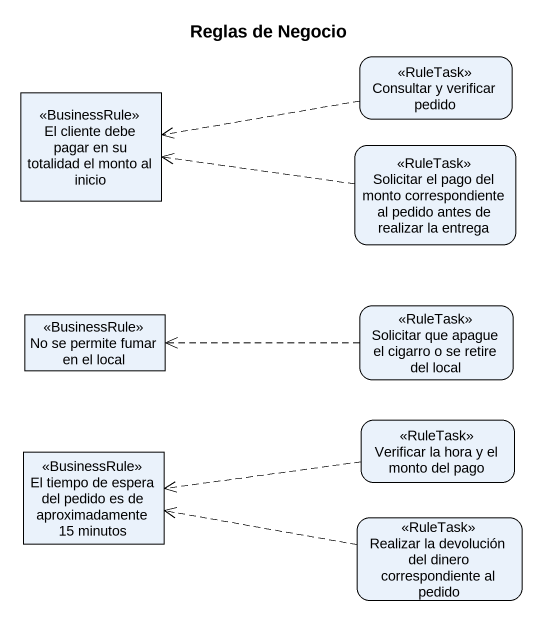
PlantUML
@startuml
title Reglas de Negocio
hide empty description
state "Consultar y verificar pedido" as Consultar_y_verificar_pedido <<RuleTask>>
state "El cliente debe pagar en su totalidad el monto al inicio" as El_cliente_debe_pagar_en_su <<BusinessRule>>
state "Solicitar el pago del monto correspondiente al pedido antes de realizar la entrega" as Solicitar_el_pago_del_monto <<RuleTask>>
state "No se permite fumar en el local" as No_se_permite_fumar_en_el <<BusinessRule>>
state "Solicitar que apague el cigarro o se retire del local" as Solicitar_que_apague_el <<RuleTask>>
state "El tiempo de espera del pedido es de aproximadamente 15 minutos" as El_tiempo_de_espera_del <<BusinessRule>>
state "Verificar la hora y el monto del pago" as Verificar_la_hora_y_el <<RuleTask>>
state "Realizar la devolución del dinero correspondiente al pedido" as Realizar_la_devolución_del <<RuleTask>>
Consultar_y_verificar_pedido -left[dashed]-> El_cliente_debe_pagar_en_su
Solicitar_el_pago_del_monto -left[dashed]-> El_cliente_debe_pagar_en_su
Solicitar_que_apague_el -left[dashed]-> No_se_permite_fumar_en_el
Verificar_la_hora_y_el -left[dashed]-> El_tiempo_de_espera_del
Realizar_la_devolución_del -left[dashed]-> El_tiempo_de_espera_del
@enduml
